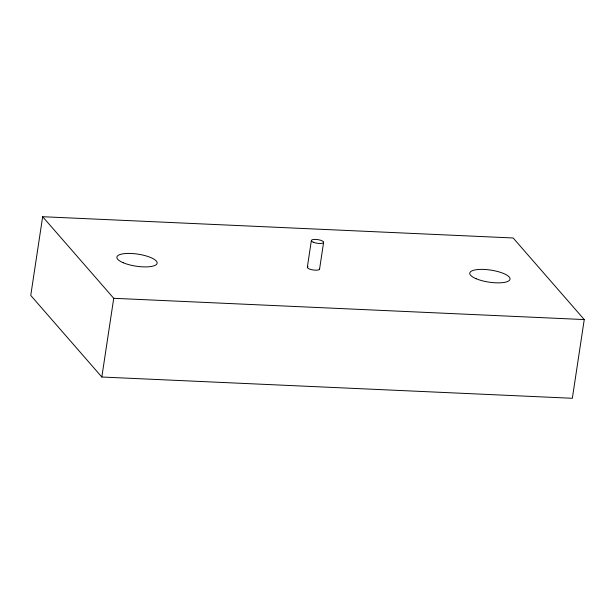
<?xml version="1.0" encoding="UTF-8"?>
<svg xmlns="http://www.w3.org/2000/svg" width="615" height="615" viewBox="0 0 615 615"><rect width="100%" height="100%" fill="white"/><g stroke="black" fill="none" stroke-linecap="round" stroke-linejoin="round"><path stroke-width="0.92" d="M42.658 216.718L30.75 295.431L101.829 377.018L572.342 398.282L584.25 319.569L513.171 237.982L42.658 216.718L113.729 298.298L584.25 319.569M101.829 377.018L113.729 298.298M307.339 267.202L311.351 240.65M319.477 269.716L323.636 242.218M319.592 268.924A6.204 1.853 8.6 0 1 312.051 269.777A6.204 1.853 8.6 0 1 308.038 266.51M313.289 242.225A6.204 1.853 8.6 0 0 323.475 242.687A6.204 1.853 8.6 0 0 315.718 239.396A6.204 1.853 8.6 0 0 313.289 242.225M123.215 262.751A20.364 6.089 8.6 0 0 156.625 264.266A20.364 6.089 8.6 0 0 131.179 253.472A20.364 6.089 8.6 0 0 123.215 262.751M476.102 278.71A20.364 6.089 8.6 0 0 509.52 280.217A20.364 6.089 8.6 0 0 484.066 269.432A20.364 6.089 8.6 0 0 476.102 278.71"/></g></svg>
